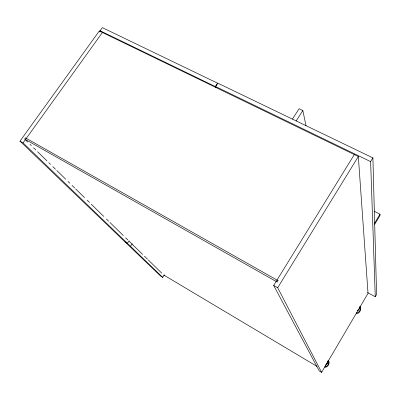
<?xml version="1.0" encoding="UTF-8"?>
<svg xmlns="http://www.w3.org/2000/svg" width="400" height="400" viewBox="0 0 400 400"><rect width="100%" height="100%" fill="white"/><g stroke="black" fill="none" stroke-linecap="round" stroke-linejoin="round"><path stroke-width="0.6" d="M367.62 292.59L375.265 296.775L376.595 294.5L372.89 157.89L217.84 83.16L215.575 86.53L216.05 87.68M354.325 154.565L273.68 285.455L319.25 370.94L321.62 372.36L368.03 293.345L358.335 156.51L99.315 30.975L20 141.125L160.72 276.17L162.74 277.38L164.44 274.765M374.66 223.13L379.99 214.205L374.45 211.395M374.69 224.335L380 215.45L379.99 214.205M375.265 296.775L370.62 161.61L372.89 157.89M321.62 372.36L277.69 287.735L358.335 156.51M296.185 120.92L302.83 110.535L299.065 108.745L292.415 119.105M130.495 246.325L132.22 243.735M129.08 240.72L127.36 243.305L125.055 241.945M215.825 87.72L215.345 86.57L217.61 83.2L102.355 27.64L100.11 30.755L100.765 31.82M162.74 277.38L23.065 142.87L102.41 32.475M215.575 86.53L370.62 161.61M100.11 30.755L215.345 86.57M20 141.125L23.065 142.87M273.68 285.455L277.69 287.735M163.59 274.935L316.98 366.395M25.55 139.94L27.78 142.125M30.015 144.305L31.355 145.62M33.59 147.8L35.825 149.985M37.61 151.735L46.99 160.91M48.78 162.655L50.565 164.405M52.8 166.59L55.48 169.21M56.82 170.52L65.755 179.255M67.99 181.44L69.775 183.19M72.01 185.375L74.69 187.995M75.58 188.87L84.515 197.605M87.2 200.225L89.43 202.41M91.22 204.16L103.725 216.39M106.405 219.015L108.64 221.195M109.98 222.51L123.385 235.615M125.615 237.8L127.85 239.985M129.19 241.295L142.595 254.4M144.38 256.145L147.505 259.205M148.4 260.08L161.8 273.185M99.315 30.975L99.975 32.035M302.83 110.535L306.01 125.735M328.745 360.895A4.785 4.745 41.5 0 1 324.935 367.41M328.515 360.35A4.805 4.765 40.8 0 1 324.685 366.865M328.235 360.14A4.855 4.82 38.8 0 1 325.265 365.185M327.99 360.845A4.875 4.84 37.9 0 1 326.12 364.025M360.01 306.73A4.755 4.6 7.3 0 1 356.3 313.05M360.445 308.65A4.735 4.58 7.6 0 1 356.41 313.805M360.11 307.105A4.805 4.645 6.6 0 1 357.225 310.79M360.015 306.33A4.825 4.665 6.4 0 1 359.085 308.555M278.06 280.665L277.195 282.07L24.655 139.065L25.5 137.885L278.06 280.665"/></g></svg>
